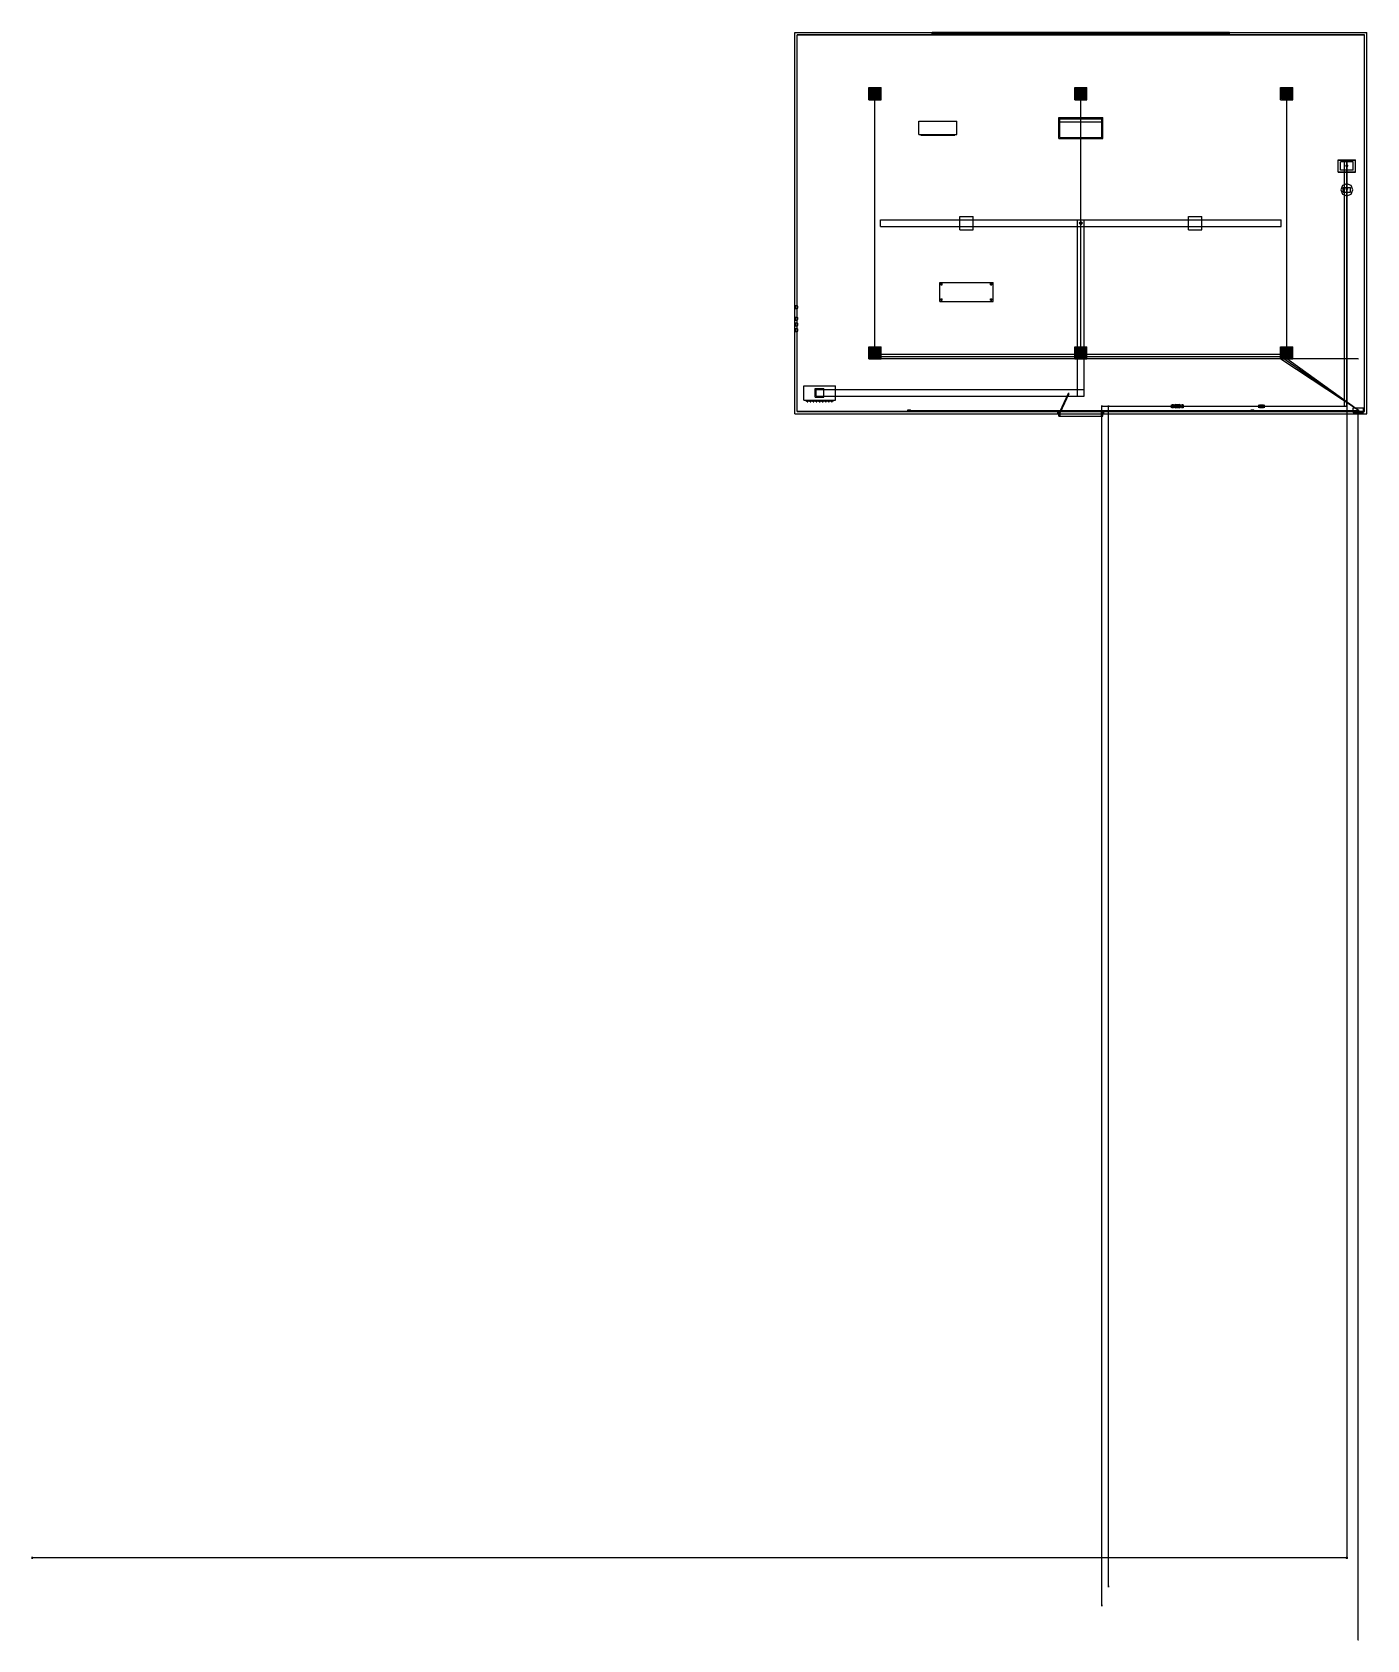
# Model space of a CAD drawing. Header units: millimetres. Extents: x -455000 to -385000, y -62300 to 22022.
import ezdxf

# ---------------------------------------------------------------- set-up
doc = ezdxf.new("R2010")
doc.units = ezdxf.units.MM

msp = doc.modelspace()

# ---------------------------------------------------------------- linework, layer by layer
at = {"layer": 'electrical'}
for p, q in [((-410792.21, 18800), (-410807.79, 18800)), ((-410807.79, 18800), (-410800, 18800)), ((-410800, 18800), (-410792.21, 18800)), ((-410800, 4880), (-410800, 18800)), ((-399992.21, 18800), (-400007.79, 18800)), ((-400007.79, 18800), (-400000, 18800)), ((-400000, 18800), (-399992.21, 18800)), ((-400000, 4880), (-400000, 18800)), ((-389192.21, 18800), (-389207.79, 18800)), ((-389207.79, 18800), (-389200, 18800)), ((-389200, 18800), (-389192.21, 18800)), ((-389200, 4880), (-389200, 18800)), ((-410500, 5108.74), (-410500, 5131.26)), ((-410500, 5131.26), (-410500, 5120)), ((-410500, 5120), (-410500, 5108.74)), ((-389500, 5120), (-410500, 5120)), ((-389507.6, 5109.45), (-389496.2, 5125.27)), ((-389496.2, 5125.27), (-389507.6, 5109.45)), ((-385457.6, 2189.45), (-389507.6, 5109.45)), ((-389500, 5108.74), (-389500, 5131.26)), ((-389500, 5131.26), (-389500, 5120)), ((-389500, 5120), (-389500, 5108.74)), ((-389500, 5120), (-389485.96, 5120)), ((-389485.96, 5120), (-389500, 5120)), ((-389496.2, 5125.27), (-389496.2, 5125.27)), ((-410792.21, 4880), (-410807.79, 4880)), ((-410807.79, 4880), (-410800, 4880)), ((-410800, 4872.21), (-410800, 4887.79)), ((-410800, 4887.79), (-410800, 4880)), ((-410800, 4880), (-410800, 4872.21)), ((-385450, 4880), (-410800, 4880)), ((-410800, 4880), (-410792.21, 4880)), ((-410500, 4988.74), (-410500, 5011.26)), ((-410500, 5011.26), (-410500, 5000)), ((-410500, 5000), (-410500, 4988.74)), ((-389500, 5000), (-410500, 5000)), ((-410500, 4868.74), (-410500, 4891.26)), ((-410500, 4891.26), (-410500, 4880)), ((-410500, 4880), (-410500, 4868.74)), ((-389500, 4880), (-410500, 4880)), ((-399992.21, 4880), (-400007.79, 4880)), ((-400007.79, 4880), (-400000, 4880)), ((-400000, 4880), (-399992.21, 4880)), ((-389507.39, 4989.31), (-389496.3, 5005.35)), ((-389496.3, 5005.35), (-389507.39, 4989.31)), ((-385457.39, 2189.31), (-389507.39, 4989.31)), ((-389507.17, 4869.16), (-389496.41, 4885.42)), ((-389496.41, 4885.42), (-389507.17, 4869.16)), ((-385457.17, 2189.16), (-389507.17, 4869.16)), ((-389500, 4988.74), (-389500, 5011.26)), ((-389500, 5011.26), (-389500, 5000)), ((-389500, 5000), (-389500, 4988.74)), ((-389500, 5000), (-389485.96, 5000)), ((-389485.96, 5000), (-389500, 5000)), ((-389500, 4868.74), (-389500, 4891.26)), ((-389500, 4891.26), (-389500, 4880)), ((-389500, 4880), (-389500, 4868.74)), ((-389500, 4880), (-389485.96, 4880)), ((-389485.96, 4880), (-389500, 4880)), ((-389496.41, 4885.42), (-389496.41, 4885.42)), ((-389496.3, 5005.35), (-389496.3, 5005.35)), ((-389192.21, 4880), (-389207.79, 4880)), ((-389207.79, 4880), (-389200, 4880)), ((-389200, 4880), (-389192.21, 4880)), ((-385450, 4872.21), (-385450, 4887.79)), ((-385450, 4887.79), (-385450, 4880)), ((-385450, 4880), (-385450, 4872.21)), ((-409065, 2150), (-409065, 2210)), ((-409065, 2210), (-408935, 2210)), ((-409065, 2150), (-408935, 2150)), ((-408991, 2180), (-409004.5, 2187.79)), ((-409004.5, 2187.79), (-409004.5, 2172.21)), ((-409004.5, 2172.21), (-408991, 2180)), ((-409000, 2172.21), (-409000, 2187.79)), ((-409000, 2187.79), (-409000, 2180)), ((-409000, 2180), (-385450, 2180)), ((-409000, 2180), (-409000, 2172.21)), ((-409000, 2180), (-408990.28, 2180)), ((-408990.28, 2180), (-409000, 2180)), ((-408935, 2150), (-408935, 2210)), ((-391065, 2150), (-391065, 2210)), ((-391065, 2210), (-390935, 2210)), ((-391065, 2150), (-390935, 2150)), ((-390991, 2180), (-391004.5, 2187.79)), ((-391004.5, 2187.79), (-391004.5, 2172.21)), ((-391004.5, 2172.21), (-390991, 2180)), ((-391000, 2172.21), (-391000, 2187.79)), ((-391000, 2187.79), (-391000, 2180)), ((-391000, 2180), (-385450, 2180)), ((-391000, 2180), (-391000, 2172.21)), ((-391000, 2180), (-390990.28, 2180)), ((-390990.28, 2180), (-391000, 2180)), ((-390935, 2150), (-390935, 2210)), ((-385725, 2075), (-385725, 2325)), ((-385725, 2325), (-385175, 2325)), ((-385725, 2075), (-385175, 2075)), ((-385685, 2047.5), (-385685, 2082.5)), ((-385685, 2082.5), (-385215, 2082.5)), ((-385685, 2047.5), (-385215, 2047.5)), ((-385637.5, 2010), (-385637.5, 2050)), ((-385637.5, 2050), (-385537.5, 2050)), ((-385637.5, 2010), (-385537.5, 2010)), ((-385564.12, 2020), (-385610.88, 2020)), ((-385610.88, 2020), (-385587.5, 2020)), ((-385564.12, 1995), (-385610.88, 1995)), ((-385610.88, 1995), (-385587.5, 1995)), ((-385587.5, 2020), (-385587.5, 1995)), ((-385587.5, 2020), (-385564.12, 2020)), ((-385587.5, 1995), (-385564.12, 1995)), ((-385537.5, 2010), (-385537.5, 2050)), ((-385500, 2010), (-385500, 2050)), ((-385500, 2050), (-385400, 2050)), ((-385500, 2010), (-385400, 2010)), ((-385426.62, 2020), (-385473.38, 2020)), ((-385473.38, 2020), (-385450, 2020)), ((-385426.62, 1995), (-385473.38, 1995)), ((-385473.38, 1995), (-385450, 1995)), ((-385468, 2200), (-385441, 2215.59)), ((-385441, 2184.41), (-385468, 2200)), ((-385434.41, 2200), (-385465.59, 2200)), ((-385465.59, 2200), (-385450, 2200)), ((-385457.6, 2189.45), (-385446.2, 2205.27)), ((-385446.2, 2205.27), (-385457.6, 2189.45)), ((-385457.39, 2189.31), (-385446.3, 2205.35)), ((-385446.3, 2205.35), (-385457.39, 2189.31)), ((-385457.17, 2189.16), (-385446.41, 2205.42)), ((-385446.41, 2205.42), (-385457.17, 2189.16)), ((-385437, 2200), (-385456.5, 2211.26)), ((-385456.5, 2211.26), (-385456.5, 2188.74)), ((-385437, 2200), (-385456.5, 2211.26)), ((-385456.5, 2211.26), (-385456.5, 2188.74)), ((-385437, 2200), (-385456.5, 2211.26)), ((-385456.5, 2211.26), (-385456.5, 2188.74)), ((-385456.5, 2188.74), (-385437, 2200)), ((-385456.5, 2188.74), (-385437, 2200)), ((-385456.5, 2188.74), (-385437, 2200)), ((-385450, 2200), (-385434.41, 2200)), ((-385450, -62300), (-385450, 2200)), ((-385450, 2200), (-385430.56, 2200)), ((-385430.56, 2200), (-385450, 2200)), ((-385450, 2200), (-385435.96, 2200)), ((-385435.96, 2200), (-385450, 2200)), ((-385450, 2200), (-385435.96, 2200)), ((-385435.96, 2200), (-385450, 2200)), ((-385450, 2200), (-385435.96, 2200)), ((-385435.96, 2200), (-385450, 2200)), ((-385450, 2172.21), (-385450, 2187.79)), ((-385450, 2187.79), (-385450, 2180)), ((-385450, 2172.21), (-385450, 2187.79)), ((-385450, 2187.79), (-385450, 2180)), ((-385450, 2180), (-385450, 2172.21)), ((-385450, 2180), (-385450, 2172.21)), ((-385450, 2020), (-385450, 1995)), ((-385450, 2020), (-385426.62, 2020)), ((-385450, 1995), (-385426.62, 1995)), ((-385446.41, 2205.42), (-385446.41, 2205.42)), ((-385446.3, 2205.35), (-385446.3, 2205.35)), ((-385446.2, 2205.27), (-385446.2, 2205.27)), ((-385441, 2215.59), (-385441, 2184.41)), ((-385400, 2010), (-385400, 2050)), ((-385362.5, 2010), (-385362.5, 2050)), ((-385362.5, 2050), (-385262.5, 2050)), ((-385362.5, 2010), (-385262.5, 2010)), ((-385289.12, 2020), (-385335.88, 2020)), ((-385335.88, 2020), (-385312.5, 2020)), ((-385289.12, 1995), (-385335.88, 1995)), ((-385335.88, 1995), (-385312.5, 1995)), ((-385312.5, 2020), (-385312.5, 1995)), ((-385312.5, 2020), (-385289.12, 2020)), ((-385312.5, 1995), (-385289.12, 1995)), ((-385262.5, 2010), (-385262.5, 2050)), ((-385215, 2047.5), (-385215, 2082.5)), ((-385175, 2075), (-385175, 2325)), ((-385434.41, -62300), (-385465.59, -62300)), ((-385465.59, -62300), (-385450, -62300)), ((-385450, -62300), (-385434.41, -62300))]:
    msp.add_line(p, q, dxfattribs=at)
at = {"layer": 'hvac'}
for p, q in [((-410500, 11825), (-410500, 12175)), ((-410500, 12175), (-389500, 12175)), ((-410500, 11825), (-389500, 11825)), ((-406350, 11650), (-406350, 12350)), ((-406350, 12350), (-405650, 12350)), ((-405650, 11650), (-405650, 12350)), ((-400175, 2925), (-400175, 12175)), ((-400175, 12175), (-399825, 12175)), ((-399825, 2925), (-399825, 12175)), ((-394350, 11650), (-394350, 12350)), ((-394350, 12350), (-393650, 12350)), ((-393650, 11650), (-393650, 12350)), ((-389500, 11825), (-389500, 12175)), ((-406350, 11650), (-405650, 11650)), ((-394350, 11650), (-393650, 11650)), ((-414525, 2725), (-414525, 3475)), ((-414525, 3475), (-412875, 3475)), ((-412875, 2725), (-412875, 3475)), ((-414525, 2725), (-412875, 2725)), ((-414425, 2680), (-414425, 2720)), ((-414425, 2720), (-412975, 2720)), ((-414425, 2680), (-412975, 2680)), ((-414360, 2640), (-414360, 2700)), ((-414360, 2700), (-414320, 2700)), ((-414360, 2640), (-414320, 2640)), ((-414320, 2640), (-414320, 2700)), ((-414200, 2640), (-414200, 2700)), ((-414200, 2700), (-414160, 2700)), ((-414200, 2640), (-414160, 2640)), ((-414160, 2640), (-414160, 2700)), ((-414040, 2640), (-414040, 2700)), ((-414040, 2700), (-414000, 2700)), ((-414040, 2640), (-414000, 2640)), ((-414000, 2640), (-414000, 2700)), ((-413925, 2875), (-413925, 3325)), ((-413925, 3325), (-413475, 3325)), ((-413925, 2875), (-413475, 2875)), ((-413880, 2640), (-413880, 2700)), ((-413880, 2700), (-413840, 2700)), ((-413880, 2640), (-413840, 2640)), ((-413875, 2925), (-413875, 3275)), ((-413875, 3275), (-399825, 3275)), ((-413875, 2925), (-399825, 2925)), ((-413840, 2640), (-413840, 2700)), ((-413720, 2640), (-413720, 2700)), ((-413720, 2700), (-413680, 2700)), ((-413720, 2640), (-413680, 2640)), ((-413680, 2640), (-413680, 2700)), ((-413560, 2640), (-413560, 2700)), ((-413560, 2700), (-413520, 2700)), ((-413560, 2640), (-413520, 2640)), ((-413520, 2640), (-413520, 2700)), ((-413475, 2875), (-413475, 3325)), ((-413400, 2640), (-413400, 2700)), ((-413400, 2700), (-413360, 2700)), ((-413400, 2640), (-413360, 2640)), ((-413360, 2640), (-413360, 2700)), ((-413240, 2640), (-413240, 2700)), ((-413240, 2700), (-413200, 2700)), ((-413240, 2640), (-413200, 2640)), ((-413200, 2640), (-413200, 2700)), ((-413080, 2640), (-413080, 2700)), ((-413080, 2700), (-413040, 2700)), ((-413080, 2640), (-413040, 2640)), ((-413040, 2640), (-413040, 2700)), ((-412975, 2680), (-412975, 2720)), ((-400175, 2925), (-399825, 2925)), ((-399825, 2925), (-399825, 3275))]:
    msp.add_line(p, q, dxfattribs=at)
at = {"layer": 'interiors'}
for p, q in [((-415000, 2000), (-415000, 22000)), ((-415000, 22000), (-385000, 22000)), ((-407800, 21977.5), (-407800, 22022.5)), ((-407800, 22022.5), (-392200, 22022.5)), ((-407800, 22000), (-392200, 22000)), ((-407800, 21880), (-407800, 22000)), ((-407800, 21977.5), (-392200, 21977.5)), ((-392200, 21977.5), (-392200, 22022.5)), ((-392200, 21880), (-392200, 22000)), ((-385000, 2000), (-385000, 22000)), ((-385120, 21880), (-414880, 21880)), ((-414880, 2120), (-414880, 21880)), ((-414875, 2125), (-414875, 21875)), ((-414875, 21875), (-385125, 21875)), ((-407800, 21880), (-392200, 21880)), ((-385125, 2125), (-385125, 21875)), ((-385120, 2120), (-385120, 21880)), ((-408500, 16650), (-408500, 17350)), ((-408500, 17350), (-406500, 17350)), ((-406500, 16650), (-406500, 17350)), ((-401150, 16450), (-401150, 17550)), ((-401150, 17550), (-398850, 17550)), ((-401100, 16500), (-401100, 17500)), ((-401100, 17500), (-398900, 17500)), ((-401100, 17325), (-401100, 17475)), ((-401100, 17475), (-398900, 17475)), ((-401100, 17325), (-398900, 17325)), ((-398900, 16500), (-398900, 17500)), ((-398900, 17325), (-398900, 17475)), ((-398850, 16450), (-398850, 17550)), ((-408500, 16650), (-406500, 16650)), ((-408400, 16627.5), (-408400, 16652.5)), ((-408400, 16652.5), (-406600, 16652.5)), ((-408400, 16627.5), (-406600, 16627.5)), ((-406600, 16627.5), (-406600, 16652.5)), ((-401150, 16450), (-398850, 16450)), ((-401100, 16500), (-398900, 16500)), ((-407400, 7900), (-407400, 8900)), ((-407400, 8900), (-404600, 8900)), ((-407335, 8765), (-407335, 8835)), ((-407335, 8835), (-407265, 8835)), ((-407335, 8765), (-407265, 8765)), ((-407265, 8765), (-407265, 8835)), ((-404735, 8765), (-404735, 8835)), ((-404735, 8835), (-404665, 8835)), ((-404735, 8765), (-404665, 8765)), ((-404665, 8765), (-404665, 8835)), ((-404600, 7900), (-404600, 8900)), ((-407400, 7900), (-404600, 7900)), ((-407335, 7965), (-407335, 8035)), ((-407335, 8035), (-407265, 8035)), ((-407335, 7965), (-407265, 7965)), ((-407265, 7965), (-407265, 8035)), ((-404735, 7965), (-404735, 8035)), ((-404735, 8035), (-404665, 8035)), ((-404735, 7965), (-404665, 7965)), ((-404665, 7965), (-404665, 8035)), ((-401110.39, 2109.51), (-400653.96, 3088.32)), ((-401069.61, 2090.49), (-400613.18, 3069.3)), ((-400613.18, 3069.3), (-400653.96, 3088.32)), ((-415000, 2000), (-401200, 2000)), ((-415000, 2000), (-385000, 2000)), ((-385120, 2120), (-414880, 2120)), ((-401200, 2120), (-414880, 2120)), ((-414875, 2125), (-385125, 2125)), ((-401200, 2000), (-401200, 2120)), ((-401200, 2120), (-398800, 2120)), ((-401200, 2000), (-398800, 2000)), ((-401155, 1880), (-401155, 2120)), ((-401155, 2120), (-401085, 2120)), ((-401155, 1880), (-401085, 1880)), ((-401150, 1880), (-401150, 2120)), ((-401150, 2120), (-398850, 2120)), ((-401150, 1880), (-398850, 1880)), ((-401069.61, 2090.49), (-401110.39, 2109.51)), ((-401085, 1880), (-401085, 2120)), ((-398915, 1880), (-398915, 2120)), ((-398915, 2120), (-398845, 2120)), ((-398915, 1880), (-398845, 1880)), ((-398850, 1880), (-398850, 2120)), ((-398845, 1880), (-398845, 2120)), ((-398800, 2000), (-398800, 2120)), ((-385120, 2120), (-398800, 2120)), ((-398800, 2000), (-385000, 2000))]:
    msp.add_line(p, q, dxfattribs=at)
at = {"layer": 'lighting'}
for p, q in [((-411120, 18480), (-411120, 19120)), ((-411120, 19120), (-410480, 19120)), ((-411080, 18520), (-411080, 19080)), ((-411080, 19080), (-410520, 19080)), ((-411046, 18530), (-411046, 19070)), ((-411046, 19070), (-411034, 19070)), ((-411034, 18530), (-411034, 19070)), ((-410966, 18530), (-410966, 19070)), ((-410966, 19070), (-410954, 19070)), ((-410954, 18530), (-410954, 19070)), ((-410886, 18530), (-410886, 19070)), ((-410886, 19070), (-410874, 19070)), ((-410874, 18530), (-410874, 19070)), ((-410806, 18530), (-410806, 19070)), ((-410806, 19070), (-410794, 19070)), ((-410791, 18800), (-410804.5, 18807.79)), ((-410804.5, 18807.79), (-410804.5, 18792.21)), ((-410804.5, 18792.21), (-410791, 18800)), ((-410794, 18530), (-410794, 19070)), ((-410726, 18530), (-410726, 19070)), ((-410726, 19070), (-410714, 19070)), ((-410714, 18530), (-410714, 19070)), ((-410646, 18530), (-410646, 19070)), ((-410646, 19070), (-410634, 19070)), ((-410634, 18530), (-410634, 19070)), ((-410566, 18530), (-410566, 19070)), ((-410566, 19070), (-410554, 19070)), ((-410554, 18530), (-410554, 19070)), ((-410520, 18520), (-410520, 19080)), ((-410480, 18480), (-410480, 19120)), ((-400320, 18480), (-400320, 19120)), ((-400320, 19120), (-399680, 19120)), ((-400280, 18520), (-400280, 19080)), ((-400280, 19080), (-399720, 19080)), ((-400246, 18530), (-400246, 19070)), ((-400246, 19070), (-400234, 19070)), ((-400234, 18530), (-400234, 19070)), ((-400166, 18530), (-400166, 19070)), ((-400166, 19070), (-400154, 19070)), ((-400154, 18530), (-400154, 19070)), ((-400086, 18530), (-400086, 19070)), ((-400086, 19070), (-400074, 19070)), ((-400074, 18530), (-400074, 19070)), ((-400006, 18530), (-400006, 19070)), ((-400006, 19070), (-399994, 19070)), ((-399991, 18800), (-400004.5, 18807.79)), ((-400004.5, 18807.79), (-400004.5, 18792.21)), ((-400004.5, 18792.21), (-399991, 18800)), ((-399994, 18530), (-399994, 19070)), ((-399926, 18530), (-399926, 19070)), ((-399926, 19070), (-399914, 19070)), ((-399914, 18530), (-399914, 19070)), ((-399846, 18530), (-399846, 19070)), ((-399846, 19070), (-399834, 19070)), ((-399834, 18530), (-399834, 19070)), ((-399766, 18530), (-399766, 19070)), ((-399766, 19070), (-399754, 19070)), ((-399754, 18530), (-399754, 19070)), ((-399720, 18520), (-399720, 19080)), ((-399680, 18480), (-399680, 19120)), ((-389520, 18480), (-389520, 19120)), ((-389520, 19120), (-388880, 19120)), ((-389480, 18520), (-389480, 19080)), ((-389480, 19080), (-388920, 19080)), ((-389446, 18530), (-389446, 19070)), ((-389446, 19070), (-389434, 19070)), ((-389434, 18530), (-389434, 19070)), ((-389366, 18530), (-389366, 19070)), ((-389366, 19070), (-389354, 19070)), ((-389354, 18530), (-389354, 19070)), ((-389286, 18530), (-389286, 19070)), ((-389286, 19070), (-389274, 19070)), ((-389274, 18530), (-389274, 19070)), ((-389206, 18530), (-389206, 19070)), ((-389206, 19070), (-389194, 19070)), ((-389191, 18800), (-389204.5, 18807.79)), ((-389204.5, 18807.79), (-389204.5, 18792.21)), ((-389204.5, 18792.21), (-389191, 18800)), ((-389194, 18530), (-389194, 19070)), ((-389126, 18530), (-389126, 19070)), ((-389126, 19070), (-389114, 19070)), ((-389114, 18530), (-389114, 19070)), ((-389046, 18530), (-389046, 19070)), ((-389046, 19070), (-389034, 19070)), ((-389034, 18530), (-389034, 19070)), ((-388966, 18530), (-388966, 19070)), ((-388966, 19070), (-388954, 19070)), ((-388954, 18530), (-388954, 19070)), ((-388920, 18520), (-388920, 19080)), ((-388880, 18480), (-388880, 19120)), ((-411120, 18480), (-410480, 18480)), ((-411080, 18520), (-410520, 18520)), ((-411046, 18530), (-411034, 18530)), ((-410966, 18530), (-410954, 18530)), ((-410886, 18530), (-410874, 18530)), ((-410806, 18530), (-410794, 18530)), ((-410726, 18530), (-410714, 18530)), ((-410646, 18530), (-410634, 18530)), ((-410566, 18530), (-410554, 18530)), ((-400320, 18480), (-399680, 18480)), ((-400280, 18520), (-399720, 18520)), ((-400246, 18530), (-400234, 18530)), ((-400166, 18530), (-400154, 18530)), ((-400086, 18530), (-400074, 18530)), ((-400006, 18530), (-399994, 18530)), ((-399926, 18530), (-399914, 18530)), ((-399846, 18530), (-399834, 18530)), ((-399766, 18530), (-399754, 18530)), ((-389520, 18480), (-388880, 18480)), ((-389480, 18520), (-388920, 18520)), ((-389446, 18530), (-389434, 18530)), ((-389366, 18530), (-389354, 18530)), ((-389286, 18530), (-389274, 18530)), ((-389206, 18530), (-389194, 18530)), ((-389126, 18530), (-389114, 18530)), ((-389046, 18530), (-389034, 18530)), ((-388966, 18530), (-388954, 18530)), ((-411120, 4880), (-411120, 5520)), ((-411120, 5520), (-410480, 5520)), ((-411080, 4920), (-411080, 5480)), ((-411080, 5480), (-410520, 5480)), ((-411046, 4930), (-411046, 5470)), ((-411046, 5470), (-411034, 5470)), ((-411034, 4930), (-411034, 5470)), ((-410966, 4930), (-410966, 5470)), ((-410966, 5470), (-410954, 5470)), ((-410954, 4930), (-410954, 5470)), ((-410886, 4930), (-410886, 5470)), ((-410886, 5470), (-410874, 5470)), ((-410874, 4930), (-410874, 5470)), ((-410806, 4930), (-410806, 5470)), ((-410806, 5470), (-410794, 5470)), ((-410791, 5200), (-410804.5, 5207.79)), ((-410804.5, 5207.79), (-410804.5, 5192.21)), ((-410804.5, 5192.21), (-410791, 5200)), ((-410794, 4930), (-410794, 5470)), ((-410726, 4930), (-410726, 5470)), ((-410726, 5470), (-410714, 5470)), ((-410714, 4930), (-410714, 5470)), ((-410646, 4930), (-410646, 5470)), ((-410646, 5470), (-410634, 5470)), ((-410634, 4930), (-410634, 5470)), ((-410566, 4930), (-410566, 5470)), ((-410566, 5470), (-410554, 5470)), ((-410554, 4930), (-410554, 5470)), ((-410520, 4920), (-410520, 5480)), ((-410480, 4880), (-410480, 5520)), ((-400320, 4880), (-400320, 5520)), ((-400320, 5520), (-399680, 5520)), ((-400280, 4920), (-400280, 5480)), ((-400280, 5480), (-399720, 5480)), ((-400246, 4930), (-400246, 5470)), ((-400246, 5470), (-400234, 5470)), ((-400234, 4930), (-400234, 5470)), ((-400166, 4930), (-400166, 5470)), ((-400166, 5470), (-400154, 5470)), ((-400154, 4930), (-400154, 5470)), ((-400086, 4930), (-400086, 5470)), ((-400086, 5470), (-400074, 5470)), ((-400074, 4930), (-400074, 5470)), ((-400006, 4930), (-400006, 5470)), ((-400006, 5470), (-399994, 5470)), ((-399991, 5200), (-400004.5, 5207.79)), ((-400004.5, 5207.79), (-400004.5, 5192.21)), ((-400004.5, 5192.21), (-399991, 5200)), ((-399994, 4930), (-399994, 5470)), ((-399926, 4930), (-399926, 5470)), ((-399926, 5470), (-399914, 5470)), ((-399914, 4930), (-399914, 5470)), ((-399846, 4930), (-399846, 5470)), ((-399846, 5470), (-399834, 5470)), ((-399834, 4930), (-399834, 5470)), ((-399766, 4930), (-399766, 5470)), ((-399766, 5470), (-399754, 5470)), ((-399754, 4930), (-399754, 5470)), ((-399720, 4920), (-399720, 5480)), ((-399680, 4880), (-399680, 5520)), ((-389520, 4880), (-389520, 5520)), ((-389520, 5520), (-388880, 5520)), ((-389480, 4920), (-389480, 5480)), ((-389480, 5480), (-388920, 5480)), ((-389446, 4930), (-389446, 5470)), ((-389446, 5470), (-389434, 5470)), ((-389434, 4930), (-389434, 5470)), ((-389366, 4930), (-389366, 5470)), ((-389366, 5470), (-389354, 5470)), ((-389354, 4930), (-389354, 5470)), ((-389286, 4930), (-389286, 5470)), ((-389286, 5470), (-389274, 5470)), ((-389274, 4930), (-389274, 5470)), ((-389206, 4930), (-389206, 5470)), ((-389206, 5470), (-389194, 5470)), ((-389191, 5200), (-389204.5, 5207.79)), ((-389204.5, 5207.79), (-389204.5, 5192.21)), ((-389204.5, 5192.21), (-389191, 5200)), ((-389194, 4930), (-389194, 5470)), ((-389126, 4930), (-389126, 5470)), ((-389126, 5470), (-389114, 5470)), ((-389114, 4930), (-389114, 5470)), ((-389046, 4930), (-389046, 5470)), ((-389046, 5470), (-389034, 5470)), ((-389034, 4930), (-389034, 5470)), ((-388966, 4930), (-388966, 5470)), ((-388966, 5470), (-388954, 5470)), ((-388954, 4930), (-388954, 5470)), ((-388920, 4920), (-388920, 5480)), ((-388880, 4880), (-388880, 5520)), ((-411120, 4880), (-410480, 4880)), ((-411080, 4920), (-410520, 4920)), ((-411046, 4930), (-411034, 4930)), ((-410966, 4930), (-410954, 4930)), ((-410886, 4930), (-410874, 4930)), ((-410806, 4930), (-410794, 4930)), ((-410726, 4930), (-410714, 4930)), ((-410646, 4930), (-410634, 4930)), ((-410566, 4930), (-410554, 4930)), ((-400320, 4880), (-399680, 4880)), ((-400280, 4920), (-399720, 4920)), ((-400246, 4930), (-400234, 4930)), ((-400166, 4930), (-400154, 4930)), ((-400086, 4930), (-400074, 4930)), ((-400006, 4930), (-399994, 4930)), ((-399926, 4930), (-399914, 4930)), ((-399846, 4930), (-399834, 4930)), ((-399766, 4930), (-399754, 4930)), ((-389520, 4880), (-388880, 4880)), ((-389480, 4920), (-388920, 4920)), ((-389446, 4930), (-389434, 4930)), ((-389366, 4930), (-389354, 4930)), ((-389286, 4930), (-389274, 4930)), ((-389206, 4930), (-389194, 4930)), ((-389126, 4930), (-389114, 4930)), ((-389046, 4930), (-389034, 4930)), ((-388966, 4930), (-388954, 4930))]:
    msp.add_line(p, q, dxfattribs=at)
at = {"layer": 'sensors'}
for p, q in [((-400000, 12080), (-400080, 12000)), ((-400080, 12000), (-400000, 11920)), ((-399920, 12000), (-400000, 12080)), ((-400000, 11920), (-399920, 12000)), ((-400000, 12000), (-399935, 12000)), ((-399935, 12000), (-400000, 12000)), ((-414960, 7520), (-414960, 7680)), ((-414960, 7680), (-414860, 7680)), ((-414860, 7520), (-414860, 7680)), ((-414855, 7545), (-414855, 7655)), ((-414855, 7655), (-414835, 7655)), ((-414835, 7545), (-414835, 7655)), ((-414960, 7520), (-414860, 7520)), ((-414960, 6920), (-414960, 7080)), ((-414960, 7080), (-414860, 7080)), ((-414960, 6920), (-414860, 6920)), ((-414960, 6620), (-414960, 6780)), ((-414960, 6780), (-414860, 6780)), ((-414860, 6920), (-414860, 7080)), ((-414860, 6620), (-414860, 6780)), ((-414855, 7545), (-414835, 7545)), ((-414855, 6945), (-414855, 7055)), ((-414855, 7055), (-414835, 7055)), ((-414855, 6945), (-414835, 6945)), ((-414855, 6645), (-414855, 6755)), ((-414855, 6755), (-414835, 6755)), ((-414835, 6945), (-414835, 7055)), ((-414835, 6645), (-414835, 6755)), ((-414960, 6620), (-414860, 6620)), ((-414960, 6320), (-414960, 6480)), ((-414960, 6480), (-414860, 6480)), ((-414960, 6320), (-414860, 6320)), ((-414860, 6320), (-414860, 6480)), ((-414855, 6645), (-414835, 6645)), ((-414855, 6345), (-414855, 6455)), ((-414855, 6455), (-414835, 6455)), ((-414855, 6345), (-414835, 6345)), ((-414835, 6345), (-414835, 6455)), ((-390657.5, 2400), (-390657.5, 2475)), ((-390657.5, 2475), (-390657.5, 2400)), ((-390657.5, 2400), (-390437.5, 2400)), ((-390657.5, 2400), (-390657.5, 2325)), ((-390657.5, 2325), (-390657.5, 2400)), ((-390627.5, 2330), (-390627.5, 2470)), ((-390627.5, 2470), (-390467.5, 2470)), ((-390627.5, 2330), (-390467.5, 2330)), ((-390613, 2400), (-390613, 2475)), ((-390613, 2475), (-390613, 2400)), ((-390613, 2400), (-390393, 2400)), ((-390613, 2400), (-390613, 2325)), ((-390613, 2325), (-390613, 2400)), ((-390583, 2330), (-390583, 2470)), ((-390583, 2470), (-390423, 2470)), ((-390583, 2330), (-390423, 2330)), ((-390467.5, 2330), (-390467.5, 2470)), ((-390437.5, 2400), (-390437.5, 2475)), ((-390437.5, 2475), (-390437.5, 2400)), ((-390437.5, 2400), (-390437.5, 2325)), ((-390437.5, 2325), (-390437.5, 2400)), ((-390423, 2330), (-390423, 2470)), ((-390393, 2400), (-390393, 2475)), ((-390393, 2475), (-390393, 2400)), ((-390393, 2400), (-390393, 2325)), ((-390393, 2325), (-390393, 2400))]:
    msp.add_line(p, q, dxfattribs=at)
at = {"layer": 'water'}
for p, q in [((-386510, 14680), (-386510, 15320)), ((-386510, 15320), (-385590, 15320)), ((-386500, 14690), (-386500, 15310)), ((-386500, 15310), (-385600, 15310)), ((-385725, 15215), (-386375, 15215)), ((-386375, 14785), (-386375, 15215)), ((-386205, 15230), (-386152.5, 15260.31)), ((-386152.5, 15199.69), (-386205, 15230)), ((-386139.69, 15230), (-386200.31, 15230)), ((-386200.31, 15230), (-386170, 15230)), ((-386170, 15230), (-386139.69, 15230)), ((-386170, 2400), (-386170, 15230)), ((-386170, 15230), (-386132.2, 15230)), ((-386132.2, 15230), (-386170, 15230)), ((-386152.5, 15260.31), (-386152.5, 15199.69)), ((-386085, 15230), (-386032.5, 15260.31)), ((-386032.5, 15199.69), (-386085, 15230)), ((-386019.69, 15230), (-386080.31, 15230)), ((-386080.31, 15230), (-386050, 15230)), ((-386034.41, 15220), (-386065.59, 15220)), ((-386065.59, 15220), (-386050, 15220)), ((-386032, 15220), (-386059, 15235.59)), ((-386059, 15235.59), (-386059, 15204.41)), ((-386059, 15204.41), (-386032, 15220)), ((-386050, 15230), (-386019.69, 15230)), ((-386050, 2400), (-386050, 15230)), ((-386050, 15230), (-386012.2, 15230)), ((-386012.2, 15230), (-386050, 15230)), ((-386050, 15220), (-386050, 15000)), ((-386050, 15220), (-386034.41, 15220)), ((-386050, 15220), (-386030.56, 15220)), ((-386030.56, 15220), (-386050, 15220)), ((-386032.5, 15260.31), (-386032.5, 15199.69)), ((-385725, 14785), (-385725, 15215)), ((-385600, 14690), (-385600, 15310)), ((-385590, 14680), (-385590, 15320)), ((-386510, 14680), (-385590, 14680)), ((-386500, 14690), (-385600, 14690)), ((-385725, 14785), (-386375, 14785)), ((-386105, 15000), (-386050, 15055)), ((-386050, 14945), (-386105, 15000)), ((-386050, 15000), (-386105, 15000)), ((-386105, 15000), (-386050, 15000)), ((-386034.41, 15000), (-386065.59, 15000)), ((-386065.59, 15000), (-386050, 15000)), ((-386050, 15055), (-385995, 15000)), ((-386050, 15000), (-386034.41, 15000)), ((-385995, 15000), (-386050, 14945)), ((-386050, 15000), (-386050, 13800)), ((-386050, 15000), (-385995, 15000)), ((-385995, 15000), (-386050, 15000)), ((-386050, 15000), (-385990.6, 15000)), ((-385990.6, 15000), (-386050, 15000)), ((-386276.27, 13976.27), (-386370, 13750)), ((-386370, 13750), (-386276.27, 13523.73)), ((-386050, 14070), (-386276.27, 13976.27)), ((-386276.27, 13523.73), (-386050, 13430)), ((-386240, 13625), (-386240, 13875)), ((-386240, 13875), (-385860, 13875)), ((-386240, 13625), (-385860, 13625)), ((-386105, 13800), (-386050, 13855)), ((-386050, 13800), (-386105, 13800)), ((-386105, 13800), (-386050, 13800)), ((-386050, 13745), (-386105, 13800)), ((-385823.73, 13976.27), (-386050, 14070)), ((-386050, 13855), (-385995, 13800)), ((-386050, 13800), (-385995, 13800)), ((-385995, 13800), (-386050, 13800)), ((-385995, 13800), (-386050, 13745)), ((-386050, 13800), (-386050, -58000)), ((-386050, 13800), (-385990.6, 13800)), ((-385990.6, 13800), (-386050, 13800)), ((-386050, 13430), (-385823.73, 13523.73)), ((-385860, 13625), (-385860, 13875)), ((-385730, 13750), (-385823.73, 13976.27)), ((-385823.73, 13523.73), (-385730, 13750)), ((-398869.69, 2400), (-398930.31, 2400)), ((-398930.31, 2400), (-398900, 2400)), ((-398900, 2369.69), (-398900, 2430.31)), ((-398900, 2430.31), (-398900, 2400)), ((-398900, 2400), (-398869.69, 2400)), ((-398900, -60500), (-398900, 2400)), ((-398900, 2400), (-386050, 2400)), ((-398900, 2400), (-398900, 2369.69)), ((-398900, 2400), (-398862.2, 2400)), ((-398862.2, 2400), (-398900, 2400)), ((-398519.69, 2400), (-398580.31, 2400)), ((-398580.31, 2400), (-398550, 2400)), ((-398550, 2369.69), (-398550, 2430.31)), ((-398550, 2430.31), (-398550, 2400)), ((-398550, 2400), (-398519.69, 2400)), ((-398550, -59500), (-398550, 2400)), ((-398550, 2400), (-386170, 2400)), ((-398550, 2400), (-398550, 2369.69)), ((-398550, 2400), (-398512.2, 2400)), ((-398512.2, 2400), (-398550, 2400)), ((-395245, 2400), (-395245, 2475)), ((-395245, 2475), (-395245, 2400)), ((-395245, 2400), (-394845, 2400)), ((-395245, 2400), (-395245, 2325)), ((-395245, 2325), (-395245, 2400)), ((-395235, 2375), (-395235, 2425)), ((-395235, 2425), (-394855, 2425)), ((-395235, 2375), (-394855, 2375)), ((-395195, 2464.66), (-395195, 2504.62)), ((-395195, 2504.62), (-395195, 2400)), ((-395195, 2335.34), (-395195, 2464.66)), ((-395195, 2400), (-395170, 2400)), ((-395195, 2400), (-395195, 2295.38)), ((-395195, 2295.38), (-395195, 2335.34)), ((-395170, 2464.66), (-395170, 2504.62)), ((-395170, 2504.62), (-395170, 2400)), ((-395170, 2335.34), (-395170, 2464.66)), ((-395170, 2400), (-395170, 2295.38)), ((-395170, 2295.38), (-395170, 2335.34)), ((-395017.19, 2485.6), (-395117.81, 2452.9)), ((-395117.81, 2452.9), (-395117.81, 2347.1)), ((-395117.81, 2347.1), (-395017.19, 2314.4)), ((-395036, 2400), (-395036, 2475)), ((-395036, 2475), (-395036, 2400)), ((-395036, 2400), (-394636, 2400)), ((-395036, 2400), (-395036, 2325)), ((-395036, 2325), (-395036, 2400)), ((-395026, 2375), (-395026, 2425)), ((-395026, 2425), (-394646, 2425)), ((-395026, 2375), (-394646, 2375)), ((-394955, 2400), (-395017.19, 2485.6)), ((-395017.19, 2314.4), (-394955, 2400)), ((-394986, 2464.66), (-394986, 2504.62)), ((-394986, 2504.62), (-394986, 2400)), ((-394986, 2335.34), (-394986, 2464.66)), ((-394986, 2400), (-394961, 2400)), ((-394986, 2400), (-394986, 2295.38)), ((-394986, 2295.38), (-394986, 2335.34)), ((-394961, 2464.66), (-394961, 2504.62)), ((-394961, 2504.62), (-394961, 2400)), ((-394961, 2335.34), (-394961, 2464.66)), ((-394961, 2400), (-394961, 2295.38)), ((-394961, 2295.38), (-394961, 2335.34)), ((-394808.19, 2485.6), (-394908.81, 2452.9)), ((-394908.81, 2452.9), (-394908.81, 2347.1)), ((-394908.81, 2347.1), (-394808.19, 2314.4)), ((-394895, 2464.66), (-394895, 2504.62)), ((-394895, 2504.62), (-394895, 2400)), ((-394895, 2335.34), (-394895, 2464.66)), ((-394895, 2400), (-394870, 2400)), ((-394895, 2400), (-394895, 2295.38)), ((-394895, 2295.38), (-394895, 2335.34)), ((-394870, 2464.66), (-394870, 2504.62)), ((-394870, 2504.62), (-394870, 2400)), ((-394870, 2335.34), (-394870, 2464.66)), ((-394870, 2400), (-394870, 2295.38)), ((-394870, 2295.38), (-394870, 2335.34)), ((-394855, 2375), (-394855, 2425)), ((-394845, 2400), (-394845, 2475)), ((-394845, 2475), (-394845, 2400)), ((-394845, 2400), (-394845, 2325)), ((-394845, 2325), (-394845, 2400)), ((-394746, 2400), (-394808.19, 2485.6)), ((-394808.19, 2314.4), (-394746, 2400)), ((-394686, 2464.66), (-394686, 2504.62)), ((-394686, 2504.62), (-394686, 2400)), ((-394686, 2335.34), (-394686, 2464.66)), ((-394686, 2400), (-394661, 2400)), ((-394686, 2400), (-394686, 2295.38)), ((-394686, 2295.38), (-394686, 2335.34)), ((-394661, 2464.66), (-394661, 2504.62)), ((-394661, 2504.62), (-394661, 2400)), ((-394661, 2335.34), (-394661, 2464.66)), ((-394661, 2400), (-394661, 2295.38)), ((-394661, 2295.38), (-394661, 2335.34)), ((-394646, 2375), (-394646, 2425)), ((-394636, 2400), (-394636, 2475)), ((-394636, 2475), (-394636, 2400)), ((-394636, 2400), (-394636, 2325)), ((-394636, 2325), (-394636, 2400)), ((-386139.69, 2400), (-386200.31, 2400)), ((-386200.31, 2400), (-386170, 2400)), ((-386170, 2369.69), (-386170, 2430.31)), ((-386170, 2430.31), (-386170, 2400)), ((-386170, 2400), (-386170, 2369.69)), ((-386170, 2400), (-386139.69, 2400)), ((-386170, 2400), (-386132.2, 2400)), ((-386132.2, 2400), (-386170, 2400)), ((-386019.69, 2400), (-386080.31, 2400)), ((-386080.31, 2400), (-386050, 2400)), ((-386050, 2369.69), (-386050, 2430.31)), ((-386050, 2430.31), (-386050, 2400)), ((-386050, 2400), (-386050, 2369.69)), ((-386050, 2400), (-386019.69, 2400)), ((-386050, 2400), (-386012.2, 2400)), ((-386012.2, 2400), (-386050, 2400)), ((-455000, -58000), (-455000, -57945)), ((-455000, -57945), (-455000, -58000)), ((-455000, -58000), (-455000, -58055)), ((-455000, -58055), (-455000, -58000)), ((-386050, -58000), (-455000, -58000)), ((-386050, -58000), (-386105, -58000)), ((-386105, -58000), (-386050, -58000)), ((-386050, -58000), (-386050, -57945)), ((-386050, -57945), (-386050, -58000)), ((-386050, -58000), (-385995, -58000)), ((-385995, -58000), (-386050, -58000)), ((-386050, -58000), (-386050, -58055)), ((-386050, -58055), (-386050, -58000)), ((-386050, -58000), (-385990.6, -58000)), ((-385990.6, -58000), (-386050, -58000)), ((-398519.69, -59500), (-398580.31, -59500)), ((-398580.31, -59500), (-398550, -59500)), ((-398550, -59500), (-398519.69, -59500)), ((-398869.69, -60500), (-398930.31, -60500)), ((-398930.31, -60500), (-398900, -60500)), ((-398900, -60500), (-398869.69, -60500))]:
    msp.add_line(p, q, dxfattribs=at)

doc.saveas('drawing.dxf')
